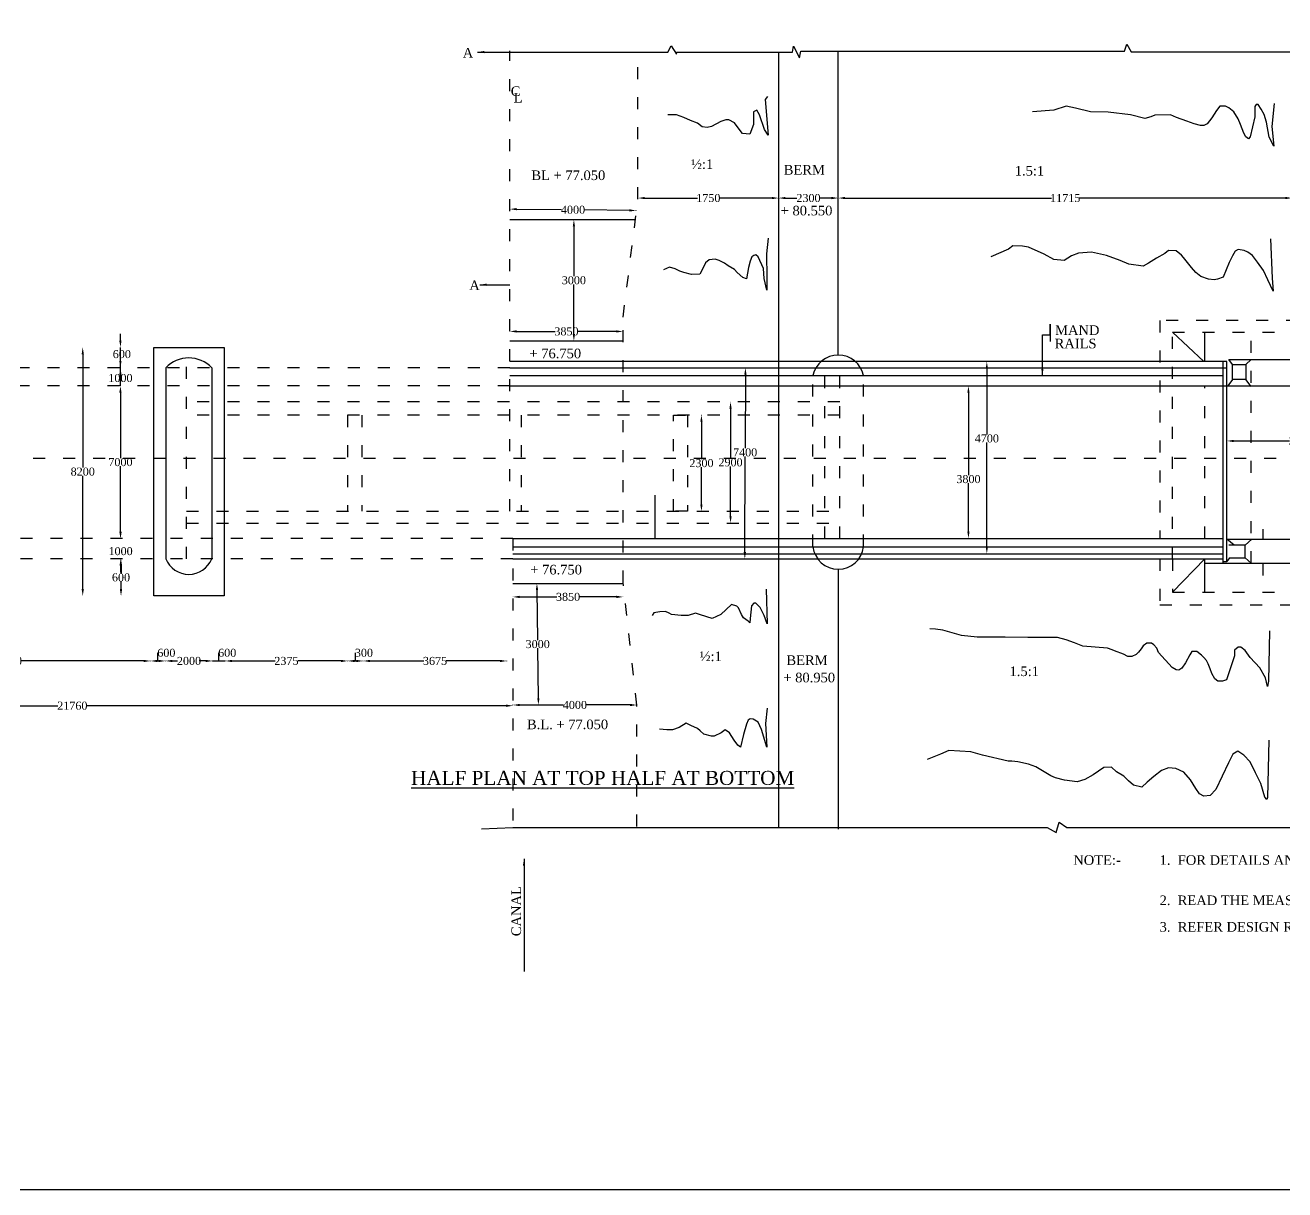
# Model space of a CAD drawing. Header units: millimetres. Extents: x 2778 to 76118, y 2330 to 49913.
# Drawn here: x 19412 to 50881, y 2330 to 31424 of the extents above; entities that cross this region are included whole.
import ezdxf

# ---------------------------------------------------------------- set-up
doc = ezdxf.new("R2010")
doc.units = ezdxf.units.MM
doc.header["$MEASUREMENT"] = 0
doc.linetypes.add('ACAD_ISO03W100', pattern=[30, 12, -18])
for name, color, linetype in [('DIM', 5, 'Continuous'), ('DWG.LINE', 10, 'Continuous'), ('HATCH', 2, 'Continuous'), ('TEXT', 7, 'Continuous')]:
    doc.layers.add(name, color=color, linetype=linetype)
doc.layers.add('DO LINE', color=3, linetype='Continuous', plot=False)
doc.layers.add('TITLE', color=7, linetype='Continuous', lineweight=30)
doc.styles.get("Standard").update_dxf_attribs({"font": 'TIMES.TTF', "height": 200})
doc.dimstyles.get("Standard").update_dxf_attribs({"dimtxt": 200, "dimasz": 170, "dimexe": 0.18, "dimexo": 0.0625, "dimgap": 0.09, "dimtad": 0, "dimtih": 1, "dimtoh": 1, "dimdec": 0, "dimzin": 0, "dimdsep": 46, "dimtxsty": 'Standard', "dimcen": 300, "dimclrd": 5, "dimclre": 5, "dimclrt": 4, "dimadec": 0, "dimazin": 0, "dimtfac": 1, "dimtdec": 0, "dimtofl": 0, "dimtmove": 0, "dimatfit": 3, "dimfxl": 5, "dimfxlon": 1, "dimtolj": 1, "dimtzin": 0, "dimarcsym": 0})

# ---------------------------------------------------------------- blocks, each defined once
blk = doc.blocks.new('*D48')
at = {"layer": 'Defpoints', "color": 0, "ltscale": 0.2}
for p in [(22542, 15542), (15520, 15342), (22542, 15414)]:
    blk.add_point(p, dxfattribs=at)
at = {"layer": 'DIM', "color": 5, "lineweight": -2, "ltscale": 0.2}
for p, q in [((15520, 15536), (15520, 15542)), ((15690, 15542), (18747, 15542)), ((22372, 15542), (19315, 15542)), ((22542, 15536), (22542, 15542))]:
    blk.add_line(p, q, dxfattribs=at)
at = {"layer": 'DIM', "color": 5, "ltscale": 0.2}
for points in [[(15690, 15570), (15690, 15513), (15520, 15542)], [(22372, 15570), (22372, 15513), (22542, 15542)]]:
    blk.add_solid(points, dxfattribs=at)
at = {"layer": 'DIM', "color": 4, "ltscale": 0.2, "insert": (19031, 15542), "char_height": 200, "attachment_point": 5}
blk.add_mtext('\\A1;6750', dxfattribs=at)
blk = doc.blocks.new('*D49')
at = {"layer": 'Defpoints', "color": 0, "ltscale": 0.2}
for p in [(22915, 15542), (22542, 15414), (22915, 15383)]:
    blk.add_point(p, dxfattribs=at)
at = {"layer": 'DIM', "color": 5, "lineweight": -2, "ltscale": 0.2}
for p, q in [((22729, 15542), (22729, 15745)), ((22729, 15745), (22729, 15745)), ((22542, 15536), (22542, 15542)), ((22712, 15542), (22745, 15542)), ((22915, 15536), (22915, 15542))]:
    blk.add_line(p, q, dxfattribs=at)
at = {"layer": 'DIM', "color": 5, "ltscale": 0.2}
for points in [[(22712, 15570), (22712, 15513), (22542, 15542)], [(22745, 15570), (22745, 15513), (22915, 15542)]]:
    blk.add_solid(points, dxfattribs=at)
at = {"layer": 'DIM', "color": 4, "ltscale": 0.2, "insert": (22939, 15745), "char_height": 200, "attachment_point": 5}
blk.add_mtext('\\A1;600', dxfattribs=at)
blk = doc.blocks.new('*D50')
at = {"layer": 'Defpoints', "color": 0, "ltscale": 0.2}
for p in [(24095, 15542), (22915, 15383), (24095, 15406)]:
    blk.add_point(p, dxfattribs=at)
at = {"layer": 'DIM', "color": 5, "lineweight": -2, "ltscale": 0.2}
for p, q in [((22915, 15536), (22915, 15542)), ((23085, 15542), (23218, 15542)), ((23925, 15542), (23792, 15542)), ((24095, 15536), (24095, 15542))]:
    blk.add_line(p, q, dxfattribs=at)
at = {"layer": 'DIM', "color": 5, "ltscale": 0.2}
for points in [[(23085, 15570), (23085, 15513), (22915, 15542)], [(23925, 15570), (23925, 15513), (24095, 15542)]]:
    blk.add_solid(points, dxfattribs=at)
at = {"layer": 'DIM', "color": 4, "ltscale": 0.2, "insert": (23505, 15542), "char_height": 200, "attachment_point": 5}
blk.add_mtext('\\A1;2000', dxfattribs=at)
blk = doc.blocks.new('*D51')
at = {"layer": 'Defpoints', "color": 0, "ltscale": 0.2}
for p in [(24406, 15542), (24095, 15406), (24406, 15344)]:
    blk.add_point(p, dxfattribs=at)
at = {"layer": 'DIM', "color": 5, "lineweight": -2, "ltscale": 0.2}
for p, q in [((24250, 15542), (24250, 15745)), ((24250, 15745), (24250, 15745)), ((23925, 15542), (23755, 15542)), ((24095, 15536), (24095, 15542)), ((24095, 15542), (24406, 15542)), ((24406, 15536), (24406, 15542)), ((24576, 15542), (24746, 15542))]:
    blk.add_line(p, q, dxfattribs=at)
at = {"layer": 'DIM', "color": 5, "ltscale": 0.2}
for points in [[(23925, 15570), (23925, 15513), (24095, 15542)], [(24576, 15570), (24576, 15513), (24406, 15542)]]:
    blk.add_solid(points, dxfattribs=at)
at = {"layer": 'DIM', "color": 4, "ltscale": 0.2, "insert": (24460, 15745), "char_height": 200, "attachment_point": 5}
blk.add_mtext('\\A1;600', dxfattribs=at)
blk = doc.blocks.new('*D52')
at = {"layer": 'Defpoints', "color": 0, "ltscale": 0.2}
for p in [(27470, 15542), (24406, 15344), (27470, 15290)]:
    blk.add_point(p, dxfattribs=at)
at = {"layer": 'DIM', "color": 5, "lineweight": -2, "ltscale": 0.2}
for p, q in [((24406, 15536), (24406, 15542)), ((24576, 15542), (25655, 15542)), ((27300, 15542), (26220, 15542)), ((27470, 15536), (27470, 15542))]:
    blk.add_line(p, q, dxfattribs=at)
at = {"layer": 'DIM', "color": 5, "ltscale": 0.2}
for points in [[(24576, 15570), (24576, 15513), (24406, 15542)], [(27300, 15570), (27300, 15513), (27470, 15542)]]:
    blk.add_solid(points, dxfattribs=at)
at = {"layer": 'DIM', "color": 4, "ltscale": 0.2, "insert": (25938, 15542), "char_height": 200, "attachment_point": 5}
blk.add_mtext('\\A1;2375', dxfattribs=at)
blk = doc.blocks.new('*D53')
at = {"layer": 'Defpoints', "color": 0, "ltscale": 0.2}
for p in [(27858, 15542), (27470, 15290), (27858, 15282)]:
    blk.add_point(p, dxfattribs=at)
at = {"layer": 'DIM', "color": 5, "lineweight": -2, "ltscale": 0.2}
for p, q in [((27664, 15542), (27664, 15745)), ((27664, 15745), (27664, 15745)), ((27470, 15536), (27470, 15542)), ((27640, 15542), (27688, 15542)), ((27858, 15536), (27858, 15542))]:
    blk.add_line(p, q, dxfattribs=at)
at = {"layer": 'DIM', "color": 5, "ltscale": 0.2}
for points in [[(27640, 15570), (27640, 15513), (27470, 15542)], [(27688, 15570), (27688, 15513), (27858, 15542)]]:
    blk.add_solid(points, dxfattribs=at)
at = {"layer": 'DIM', "color": 4, "ltscale": 0.2, "insert": (27875, 15745), "char_height": 200, "attachment_point": 5}
blk.add_mtext('\\A1;300', dxfattribs=at)
blk = doc.blocks.new('*D54')
at = {"layer": 'Defpoints', "color": 0, "ltscale": 0.2}
for p in [(31444, 15542), (31444, 15422), (27858, 15282)]:
    blk.add_point(p, dxfattribs=at)
at = {"layer": 'DIM', "color": 5, "lineweight": -2, "ltscale": 0.2}
for p, q in [((27858, 15536), (27858, 15542)), ((28028, 15542), (29372, 15542)), ((31274, 15542), (29931, 15542)), ((31444, 15536), (31444, 15542))]:
    blk.add_line(p, q, dxfattribs=at)
at = {"layer": 'DIM', "color": 5, "ltscale": 0.2}
for points in [[(28028, 15570), (28028, 15513), (27858, 15542)], [(31274, 15570), (31274, 15513), (31444, 15542)]]:
    blk.add_solid(points, dxfattribs=at)
at = {"layer": 'DIM', "color": 4, "ltscale": 0.2, "insert": (29651, 15542), "char_height": 200, "attachment_point": 5}
blk.add_mtext('\\A1;3675', dxfattribs=at)
blk = doc.blocks.new('*D55')
at = {"layer": 'Defpoints', "color": 0, "ltscale": 0.2}
for p in [(9582, 14395), (31596, 14424), (31596, 14424)]:
    blk.add_point(p, dxfattribs=at)
at = {"layer": 'DIM', "color": 5, "lineweight": -2, "ltscale": 0.2}
for p, q in [((9582, 14418), (9582, 14424)), ((9752, 14424), (20229, 14424)), ((31426, 14424), (20950, 14424)), ((31596, 14424), (31596, 14424))]:
    blk.add_line(p, q, dxfattribs=at)
at = {"layer": 'DIM', "color": 5, "ltscale": 0.2}
for points in [[(9752, 14452), (9752, 14395), (9582, 14424)], [(31426, 14452), (31426, 14395), (31596, 14424)]]:
    blk.add_solid(points, dxfattribs=at)
at = {"layer": 'DIM', "color": 4, "ltscale": 0.2, "insert": (20590, 14424), "char_height": 200, "attachment_point": 5}
blk.add_mtext('\\A1;21760', dxfattribs=at)
blk = doc.blocks.new('*D56')
at = {"layer": 'Defpoints', "color": 0, "ltscale": 0.2}
for p in [(31596, 14424), (34696, 14442), (34696, 14442)]:
    blk.add_point(p, dxfattribs=at)
at = {"layer": 'DIM', "color": 5, "lineweight": -2, "ltscale": 0.2}
for p, q in [((31596, 14436), (31596, 14442)), ((31766, 14442), (32858, 14442)), ((34526, 14442), (33434, 14442)), ((34696, 14442), (34696, 14442))]:
    blk.add_line(p, q, dxfattribs=at)
at = {"layer": 'DIM', "color": 5, "ltscale": 0.2}
for points in [[(31766, 14470), (31766, 14413), (31596, 14442)], [(34526, 14470), (34526, 14413), (34696, 14442)]]:
    blk.add_solid(points, dxfattribs=at)
at = {"layer": 'DIM', "color": 4, "ltscale": 0.2, "insert": (33146, 14442), "char_height": 200, "attachment_point": 5}
blk.add_mtext('\\A1;4000', dxfattribs=at)
blk = doc.blocks.new('*D57')
at = {"layer": 'Defpoints', "color": 0, "ltscale": 0.2}
for p in [(31596, 17481), (34353, 17481), (34353, 17142)]:
    blk.add_point(p, dxfattribs=at)
at = {"layer": 'DIM', "color": 5, "lineweight": -2, "ltscale": 0.2}
for p, q in [((31596, 17148), (31596, 17142)), ((31766, 17142), (32691, 17142)), ((34183, 17142), (33259, 17142)), ((34353, 17148), (34353, 17142))]:
    blk.add_line(p, q, dxfattribs=at)
at = {"layer": 'DIM', "color": 5, "ltscale": 0.2}
for points in [[(31766, 17171), (31766, 17114), (31596, 17142)], [(34183, 17171), (34183, 17114), (34353, 17142)]]:
    blk.add_solid(points, dxfattribs=at)
at = {"layer": 'DIM', "color": 4, "ltscale": 0.2, "insert": (32975, 17142), "char_height": 200, "attachment_point": 5}
blk.add_mtext('\\A1;3850', dxfattribs=at)
blk = doc.blocks.new('*D58')
at = {"layer": 'Defpoints', "color": 0, "ltscale": 0.2}
for p in [(32146, 17481), (32184, 14442), (32235, 14442)]:
    blk.add_point(p, dxfattribs=at)
at = {"layer": 'DIM', "color": 5, "lineweight": -2, "ltscale": 0.2}
for p, q in [((32191, 17482), (32196, 17482)), ((32198, 17312), (32214, 16064)), ((32233, 14612), (32217, 15860)), ((32230, 14442), (32235, 14442))]:
    blk.add_line(p, q, dxfattribs=at)
at = {"layer": 'DIM', "color": 5, "ltscale": 0.2}
for points in [[(32227, 17312), (32170, 17311), (32196, 17482)], [(32261, 14612), (32205, 14612), (32235, 14442)]]:
    blk.add_solid(points, dxfattribs=at)
at = {"layer": 'DIM', "color": 4, "ltscale": 0.2, "insert": (32216, 15962), "char_height": 200, "attachment_point": 5}
blk.add_mtext('\\A1;3000', dxfattribs=at)
blk = doc.blocks.new('*D59')
at = {"layer": 'Defpoints', "color": 0, "ltscale": 0.2}
for p in [(22626, 23376), (20850, 17166), (22626, 17166)]:
    blk.add_point(p, dxfattribs=at)
at = {"layer": 'DIM', "color": 5, "lineweight": -2, "ltscale": 0.2}
for p, q in [((20855, 23376), (20850, 23376)), ((20850, 23206), (20850, 20373)), ((20850, 17336), (20850, 20169)), ((20855, 17166), (20850, 17166))]:
    blk.add_line(p, q, dxfattribs=at)
at = {"layer": 'DIM', "color": 5, "ltscale": 0.2}
for points in [[(20822, 23206), (20878, 23206), (20850, 23376)], [(20822, 17336), (20878, 17336), (20850, 17166)]]:
    blk.add_solid(points, dxfattribs=at)
at = {"layer": 'DIM', "color": 4, "ltscale": 0.2, "insert": (20850, 20271), "char_height": 200, "attachment_point": 5}
blk.add_mtext('\\A1;8200', dxfattribs=at)
blk = doc.blocks.new('*D60')
at = {"layer": 'Defpoints', "color": 0, "ltscale": 0.2}
for p in [(21792, 22412), (21822, 22412), (21828, 18605)]:
    blk.add_point(p, dxfattribs=at)
at = {"layer": 'DIM', "color": 5, "lineweight": -2, "ltscale": 0.2}
for p, q in [((21796, 22412), (21791, 22412)), ((21792, 22242), (21792, 20610)), ((21792, 18775), (21792, 20406)), ((21796, 18605), (21791, 18605))]:
    blk.add_line(p, q, dxfattribs=at)
at = {"layer": 'DIM', "color": 5, "ltscale": 0.2}
for points in [[(21763, 22242), (21820, 22242), (21792, 22412)], [(21763, 18775), (21820, 18775), (21792, 18605)]]:
    blk.add_solid(points, dxfattribs=at)
at = {"layer": 'DIM', "color": 4, "ltscale": 0.2, "insert": (21792, 20508), "char_height": 200, "attachment_point": 5}
blk.add_mtext('\\A1;7000', dxfattribs=at)
blk = doc.blocks.new('*D61')
at = {"layer": 'Defpoints', "color": 0, "ltscale": 0.2}
for p in [(21792, 22866), (21834, 22866), (21822, 22412)]:
    blk.add_point(p, dxfattribs=at)
at = {"layer": 'DIM', "color": 5, "lineweight": -2, "ltscale": 0.2}
for p, q in [((21792, 23036), (21792, 23206)), ((21796, 22866), (21791, 22866)), ((21792, 22412), (21792, 22866)), ((21796, 22412), (21791, 22412)), ((21792, 22242), (21792, 22072))]:
    blk.add_line(p, q, dxfattribs=at)
at = {"layer": 'DIM', "color": 5, "ltscale": 0.2}
for points in [[(21763, 23036), (21820, 23036), (21792, 22866)], [(21763, 22242), (21820, 22242), (21792, 22412)]]:
    blk.add_solid(points, dxfattribs=at)
at = {"layer": 'DIM', "color": 4, "ltscale": 0.2, "insert": (21792, 22610), "char_height": 200, "attachment_point": 5}
blk.add_mtext('\\A1;1000', dxfattribs=at)
blk = doc.blocks.new('*D62')
at = {"layer": 'Defpoints', "color": 0, "ltscale": 0.2}
for p in [(21792, 23376), (21834, 23376), (21834, 22866)]:
    blk.add_point(p, dxfattribs=at)
at = {"layer": 'DIM', "color": 5, "lineweight": -2, "ltscale": 0.2}
for p, q in [((21792, 23546), (21792, 23716)), ((21796, 23376), (21791, 23376)), ((21792, 22866), (21792, 23376)), ((21796, 22866), (21791, 22866)), ((21792, 22696), (21792, 22526))]:
    blk.add_line(p, q, dxfattribs=at)
at = {"layer": 'DIM', "color": 5, "ltscale": 0.2}
for points in [[(21763, 23546), (21820, 23546), (21792, 23376)], [(21763, 22696), (21820, 22696), (21792, 22866)]]:
    blk.add_solid(points, dxfattribs=at)
at = {"layer": 'DIM', "color": 4, "ltscale": 0.2, "insert": (21827, 23206), "char_height": 200, "attachment_point": 5}
blk.add_mtext('\\A1;600', dxfattribs=at)
blk = doc.blocks.new('*D63')
at = {"layer": 'Defpoints', "color": 0, "ltscale": 0.2}
for p in [(21796, 18605), (21790, 18092), (21796, 18092)]:
    blk.add_point(p, dxfattribs=at)
at = {"layer": 'DIM', "color": 5, "lineweight": -2, "ltscale": 0.2}
for p, q in [((21796, 18775), (21796, 18945)), ((21796, 18605), (21796, 18605)), ((21792, 18092), (21797, 18092)), ((21796, 17922), (21796, 17752))]:
    blk.add_line(p, q, dxfattribs=at)
at = {"layer": 'DIM', "color": 5, "ltscale": 0.2}
for points in [[(21768, 18775), (21825, 18775), (21796, 18605)], [(21768, 17922), (21825, 17922), (21796, 18092)]]:
    blk.add_solid(points, dxfattribs=at)
at = {"layer": 'DIM', "color": 4, "ltscale": 0.2, "insert": (21796, 18284), "char_height": 200, "attachment_point": 5}
blk.add_mtext('\\A1;1000', dxfattribs=at)
blk = doc.blocks.new('*D64')
at = {"layer": 'Defpoints', "color": 0, "ltscale": 0.2}
for p in [(21797, 18092), (21806, 17166), (21811, 17166)]:
    blk.add_point(p, dxfattribs=at)
at = {"layer": 'DIM', "color": 5, "lineweight": -2, "ltscale": 0.2}
for p, q in [((21801, 18092), (21806, 18092)), ((21806, 17922), (21806, 17731)), ((21806, 17336), (21806, 17527)), ((21811, 17166), (21806, 17166))]:
    blk.add_line(p, q, dxfattribs=at)
at = {"layer": 'DIM', "color": 5, "ltscale": 0.2}
for points in [[(21778, 17922), (21834, 17922), (21806, 18092)], [(21778, 17336), (21834, 17336), (21806, 17166)]]:
    blk.add_solid(points, dxfattribs=at)
at = {"layer": 'DIM', "color": 4, "ltscale": 0.2, "insert": (21806, 17629), "char_height": 200, "attachment_point": 5}
blk.add_mtext('\\A1;600', dxfattribs=at)
blk = doc.blocks.new('*D65')
at = {"layer": 'Defpoints', "color": 0, "ltscale": 0.2}
for p in [(31519, 23740), (34350, 23774), (34350, 23721)]:
    blk.add_point(p, dxfattribs=at)
at = {"layer": 'DIM', "color": 5, "lineweight": -2, "ltscale": 0.2}
for p, q in [((31519, 23769), (31519, 23774)), ((31689, 23774), (32651, 23774)), ((34180, 23774), (33219, 23774)), ((34350, 23769), (34350, 23774))]:
    blk.add_line(p, q, dxfattribs=at)
at = {"layer": 'DIM', "color": 5, "ltscale": 0.2}
for points in [[(31689, 23802), (31689, 23746), (31519, 23774)], [(34180, 23802), (34180, 23746), (34350, 23774)]]:
    blk.add_solid(points, dxfattribs=at)
at = {"layer": 'DIM', "color": 4, "ltscale": 0.2, "insert": (32935, 23774), "char_height": 200, "attachment_point": 5}
blk.add_mtext('\\A1;3850', dxfattribs=at)
blk = doc.blocks.new('*D66')
at = {"layer": 'Defpoints', "color": 0, "ltscale": 0.2}
for p in [(33088, 26567), (33120, 26567), (32935, 23537)]:
    blk.add_point(p, dxfattribs=at)
at = {"layer": 'DIM', "color": 5, "lineweight": -2, "ltscale": 0.2}
for p, q in [((33116, 26567), (33121, 26567)), ((33120, 26397), (33120, 25154)), ((33120, 23707), (33120, 24950)), ((33116, 23537), (33121, 23537))]:
    blk.add_line(p, q, dxfattribs=at)
at = {"layer": 'DIM', "color": 5, "ltscale": 0.2}
for points in [[(33092, 26397), (33149, 26397), (33120, 26567)], [(33092, 23707), (33149, 23707), (33120, 23537)]]:
    blk.add_solid(points, dxfattribs=at)
at = {"layer": 'DIM', "color": 4, "ltscale": 0.2, "insert": (33120, 25052), "char_height": 200, "attachment_point": 5}
blk.add_mtext('\\A1;3000', dxfattribs=at)
blk = doc.blocks.new('*D67')
at = {"layer": 'Defpoints', "color": 0, "ltscale": 0.2}
for p in [(31519, 26756), (34678, 26795), (34677, 26720)]:
    blk.add_point(p, dxfattribs=at)
at = {"layer": 'DIM', "color": 5, "lineweight": -2, "ltscale": 0.2}
for p, q in [((31520, 26825), (31520, 26830)), ((31690, 26828), (32811, 26816)), ((34508, 26797), (33387, 26809)), ((34677, 26790), (34678, 26795))]:
    blk.add_line(p, q, dxfattribs=at)
at = {"layer": 'DIM', "color": 5, "ltscale": 0.2}
for points in [[(31690, 26857), (31690, 26800), (31520, 26830)], [(34508, 26825), (34507, 26769), (34678, 26795)]]:
    blk.add_solid(points, dxfattribs=at)
at = {"layer": 'DIM', "color": 4, "ltscale": 0.2, "insert": (33099, 26813), "char_height": 200, "attachment_point": 5}
blk.add_mtext('\\A1;4000', dxfattribs=at)
blk = doc.blocks.new('*D68')
at = {"layer": 'Defpoints', "color": 0, "ltscale": 0.2}
for p in [(36300, 21686), (36307, 21686), (36307, 19280)]:
    blk.add_point(p, dxfattribs=at)
at = {"layer": 'DIM', "color": 5, "lineweight": -2, "ltscale": 0.2}
for p, q in [((36302, 21686), (36307, 21686)), ((36307, 21516), (36307, 20585)), ((36307, 19450), (36307, 20381)), ((36307, 19280), (36307, 19280))]:
    blk.add_line(p, q, dxfattribs=at)
at = {"layer": 'DIM', "color": 5, "ltscale": 0.2}
for points in [[(36279, 21516), (36335, 21516), (36307, 21686)], [(36279, 19450), (36335, 19450), (36307, 19280)]]:
    blk.add_solid(points, dxfattribs=at)
at = {"layer": 'DIM', "color": 4, "ltscale": 0.2, "insert": (36307, 20483), "char_height": 200, "attachment_point": 5}
blk.add_mtext('\\A1;2300', dxfattribs=at)
blk = doc.blocks.new('*D69')
at = {"layer": 'Defpoints', "color": 0, "ltscale": 0.2}
for p in [(36854, 22018), (37034, 22018), (36862, 18988)]:
    blk.add_point(p, dxfattribs=at)
at = {"layer": 'DIM', "color": 5, "lineweight": -2, "ltscale": 0.2}
for p, q in [((37029, 22018), (37034, 22018)), ((37034, 21848), (37034, 20605)), ((37034, 19158), (37034, 20401)), ((37029, 18988), (37034, 18988))]:
    blk.add_line(p, q, dxfattribs=at)
at = {"layer": 'DIM', "color": 5, "ltscale": 0.2}
for points in [[(37006, 21848), (37062, 21848), (37034, 22018)], [(37006, 19158), (37062, 19158), (37034, 18988)]]:
    blk.add_solid(points, dxfattribs=at)
at = {"layer": 'DIM', "color": 4, "ltscale": 0.2, "insert": (37034, 20503), "char_height": 200, "attachment_point": 5}
blk.add_mtext('\\A1;2900', dxfattribs=at)
blk = doc.blocks.new('*D70')
at = {"layer": 'Defpoints', "color": 0, "ltscale": 0.2}
for p in [(37394, 22866), (37406, 22865), (37378, 18092)]:
    blk.add_point(p, dxfattribs=at)
at = {"layer": 'DIM', "color": 5, "lineweight": -2, "ltscale": 0.2}
for p, q in [((37405, 22695), (37399, 20855)), ((37401, 22865), (37406, 22865)), ((37391, 18261), (37399, 20651)), ((37386, 18091), (37391, 18091))]:
    blk.add_line(p, q, dxfattribs=at)
at = {"layer": 'DIM', "color": 5, "ltscale": 0.2}
for points in [[(37377, 22696), (37434, 22695), (37406, 22865)], [(37363, 18262), (37420, 18261), (37391, 18091)]]:
    blk.add_solid(points, dxfattribs=at)
at = {"layer": 'DIM', "color": 4, "ltscale": 0.2, "insert": (37399, 20753), "char_height": 200, "attachment_point": 5}
blk.add_mtext('\\A1;7400', dxfattribs=at)
blk = doc.blocks.new('*D71')
at = {"layer": 'Defpoints', "color": 0, "ltscale": 0.2}
for p in [(34722, 27076), (38237, 27106), (38237, 27098)]:
    blk.add_point(p, dxfattribs=at)
at = {"layer": 'DIM', "color": 5, "lineweight": -2, "ltscale": 0.2}
for p, q in [((34722, 27102), (34722, 27107)), ((34892, 27106), (36206, 27106)), ((38067, 27106), (36752, 27106)), ((38237, 27102), (38237, 27107))]:
    blk.add_line(p, q, dxfattribs=at)
at = {"layer": 'DIM', "color": 5, "ltscale": 0.2}
for points in [[(34892, 27135), (34892, 27078), (34722, 27106)], [(38067, 27135), (38067, 27078), (38237, 27106)]]:
    blk.add_solid(points, dxfattribs=at)
at = {"layer": 'DIM', "color": 4, "ltscale": 0.2, "insert": (36479, 27106), "char_height": 200, "attachment_point": 5}
blk.add_mtext('\\A1;1750', dxfattribs=at)
blk = doc.blocks.new('*D72')
at = {"layer": 'Defpoints', "color": 0, "ltscale": 0.2}
for p in [(38237, 27098), (39726, 27106), (39726, 27082)]:
    blk.add_point(p, dxfattribs=at)
at = {"layer": 'DIM', "color": 5, "lineweight": -2, "ltscale": 0.2}
for p, q in [((38237, 27102), (38237, 27107)), ((38407, 27106), (38694, 27106)), ((39556, 27106), (39268, 27106)), ((39726, 27102), (39726, 27107))]:
    blk.add_line(p, q, dxfattribs=at)
at = {"layer": 'DIM', "color": 5, "ltscale": 0.2}
for points in [[(38407, 27135), (38407, 27078), (38237, 27106)], [(39556, 27135), (39556, 27078), (39726, 27106)]]:
    blk.add_solid(points, dxfattribs=at)
at = {"layer": 'DIM', "color": 4, "ltscale": 0.2, "insert": (38981, 27106), "char_height": 200, "attachment_point": 5}
blk.add_mtext('\\A1;2300', dxfattribs=at)
blk = doc.blocks.new('*D73')
at = {"layer": 'Defpoints', "color": 0, "ltscale": 0.2}
for p in [(39726, 27082), (51064, 27106), (51064, 27106)]:
    blk.add_point(p, dxfattribs=at)
at = {"layer": 'DIM', "color": 5, "lineweight": -2, "ltscale": 0.2}
for p, q in [((39726, 27102), (39726, 27107)), ((39896, 27106), (45052, 27106)), ((50894, 27106), (45737, 27106)), ((51064, 27106), (51064, 27107))]:
    blk.add_line(p, q, dxfattribs=at)
at = {"layer": 'DIM', "color": 5, "ltscale": 0.2}
for points in [[(39896, 27135), (39896, 27078), (39726, 27106)], [(50894, 27135), (50894, 27078), (51064, 27106)]]:
    blk.add_solid(points, dxfattribs=at)
at = {"layer": 'DIM', "color": 4, "ltscale": 0.2, "insert": (45395, 27106), "char_height": 200, "attachment_point": 5}
blk.add_mtext('\\A1;11715', dxfattribs=at)
blk = doc.blocks.new('*D74')
at = {"layer": 'Defpoints', "color": 0, "ltscale": 0.2}
for p in [(42886, 22412), (42978, 22412), (42806, 18605)]:
    blk.add_point(p, dxfattribs=at)
at = {"layer": 'DIM', "color": 5, "lineweight": -2, "ltscale": 0.2}
for p, q in [((42973, 22412), (42978, 22412)), ((42978, 22242), (42978, 20185)), ((42978, 18775), (42978, 19982)), ((42973, 18605), (42978, 18605))]:
    blk.add_line(p, q, dxfattribs=at)
at = {"layer": 'DIM', "color": 5, "ltscale": 0.2}
for points in [[(42949, 22242), (43006, 22242), (42978, 22412)], [(42949, 18775), (43006, 18775), (42978, 18605)]]:
    blk.add_solid(points, dxfattribs=at)
at = {"layer": 'DIM', "color": 4, "ltscale": 0.2, "insert": (42978, 20084), "char_height": 200, "attachment_point": 5}
blk.add_mtext('\\A1;3800', dxfattribs=at)
blk = doc.blocks.new('*D75')
at = {"layer": 'Defpoints', "color": 0, "ltscale": 0.2}
for p in [(43265, 23019), (43437, 23019), (43357, 18218)]:
    blk.add_point(p, dxfattribs=at)
at = {"layer": 'DIM', "color": 5, "lineweight": -2, "ltscale": 0.2}
for p, q in [((43432, 23019), (43437, 23019)), ((43437, 22849), (43437, 21203)), ((43437, 18388), (43437, 20998)), ((43432, 18218), (43437, 18218))]:
    blk.add_line(p, q, dxfattribs=at)
at = {"layer": 'DIM', "color": 5, "ltscale": 0.2}
for points in [[(43409, 22849), (43465, 22849), (43437, 23019)], [(43409, 18388), (43465, 18388), (43437, 18218)]]:
    blk.add_solid(points, dxfattribs=at)
at = {"layer": 'DIM', "color": 4, "ltscale": 0.2, "insert": (43437, 21100), "char_height": 200, "attachment_point": 5}
blk.add_mtext('\\A1;4700', dxfattribs=at)
blk = doc.blocks.new('*D76')
at = {"layer": 'Defpoints', "color": 0, "ltscale": 0.2}
for p in [(49436, 20994), (53127, 21064), (53127, 21038)]:
    blk.add_point(p, dxfattribs=at)
at = {"layer": 'DIM', "color": 5, "lineweight": -2, "ltscale": 0.2}
for p, q in [((49436, 21032), (49436, 21038)), ((49606, 21038), (50998, 21038)), ((52957, 21038), (51566, 21038)), ((53127, 21042), (53127, 21037))]:
    blk.add_line(p, q, dxfattribs=at)
at = {"layer": 'DIM', "color": 5, "ltscale": 0.2}
for points in [[(49606, 21066), (49606, 21009), (49436, 21038)], [(52957, 21066), (52957, 21009), (53127, 21038)]]:
    blk.add_solid(points, dxfattribs=at)
at = {"layer": 'DIM', "color": 4, "ltscale": 0.2, "insert": (51282, 21038), "char_height": 200, "attachment_point": 5}
blk.add_mtext('\\A1;3660', dxfattribs=at)

msp = doc.modelspace()

# ---------------------------------------------------------------- linework, layer by layer
at = {"layer": 'DIM', "ltscale": 0.2}
msp.add_lwpolyline([(45018, 23689), (45018, 23957.5), (45018, 23523)], dxfattribs=at)
at = {"layer": 'DO LINE', "linetype": 'ACAD_ISO03W100', "ltscale": 25}
msp.add_line((50043, 17988), (50043, 23750), dxfattribs=at)
for points in [[(31519, 19280), (31519, 30782)], [(34696, 11403), (34696, 14441.5), (34350.5, 17505), (34350.5, 24133), (34721.5, 27075.5), (34721.5, 30824.5)], [(51215, 21524.5), (53464, 21524.5), (53464, 24051), (47762, 24051), (47762, 18605)], [(48075.5, 18091.5), (48075.5, 23755), (53183.5, 23755)], [(23438.5, 18091.5), (23438.5, 23112)], [(31519, 22865.5), (10054, 22865.5)], [(39093.5, 18397), (39093.5, 22669.5)], [(39389, 18605), (39389, 22865.5)], [(39762.5, 18605), (39762.5, 22865.5)], [(40358, 18397), (40358, 22669.5)], [(31519, 22411.5), (10054, 22411.5)], [(48884, 18605), (48884, 22411.5)], [(39762.5, 22018), (23438.5, 22018)], [(39762.5, 21686), (23438.5, 21686)], [(27463.5, 21686), (27463.5, 19280)], [(27819, 21686), (27819, 19280)], [(31804.5, 21686), (31804.5, 19280)], [(58913.5, 20598), (7914, 20598)], [(23438.5, 19280), (39762.5, 19280)], [(23438.5, 18987.5), (39762.5, 18987.5)], [(31596.5, 18605), (9695, 18605)], [(31596.5, 18605), (31596.5, 11381)], [(31596.5, 18091.5), (9695, 18091.5)], [(47762, 18091.5), (47762, 16947.5), (53521.5, 16947.5)], [(48075.5, 18091.5), (48075.5, 17264), (54004.2, 17264)]]:
    msp.add_lwpolyline(points, dxfattribs=at)
at = {"layer": 'DO LINE', "ltscale": 0.2}
for points in [[(48075.5, 23755), (48861, 23019)], [(48884, 23019), (48884, 23755)], [(35147.5, 18605), (35147.5, 19684)], [(48884, 18091.5), (48075.5, 17264)], [(48884, 17264), (48884, 18091.5)]]:
    msp.add_lwpolyline(points, dxfattribs=at)
at = {"layer": 'DO LINE', "linetype": 'ACAD_ISO03W100', "ltscale": 25}
msp.add_lwpolyline([(35612, 21686), (35960.5, 21686), (35960.5, 19280), (35612, 19280)], close=True, dxfattribs=at)
at = {"layer": 'DWG.LINE', "ltscale": 0.2}
for p, q in [((49436.5, 23019), (31519, 23019)), ((49436.5, 18030), (49436.5, 23019)), ((50332, 18836), (50332, 18587)), ((49341.5, 18030), (49436.5, 18030)), ((50332, 17988), (50332, 17673))]:
    msp.add_line(p, q, dxfattribs=at)
for points in [[(30709, 30752.5), (35467.5, 30752.5), (35552.5, 30907.5), (35686, 30698.5), (35686, 30752.5), (38584, 30752.5), (38607, 30903), (38759.5, 30608), (38792, 30778.5), (46875, 30778.5), (46935, 30948.5), (47041, 30755), (56891.5, 30755), (56956, 30948.5), (57122, 30690.5), (60290.5, 30690.5)], [(30809.5, 11349), (31596.5, 11381), (44940.5, 11381), (45170.5, 11259.5), (45243.5, 11512.5), (45436.5, 11381), (60290.5, 11381), (60290.5, 30690.5)], [(38237, 11371), (38237, 30752.5)], [(39725.7, 23183.5), (39725.7, 30778.5)], [(31519, 26567), (34657.4, 26567)], [(37975, 26101.5), (37934.5, 25713), (37942, 25116), (37942, 24808.5), (37872.5, 25098), (37857.5, 25347), (37725.5, 25636.5), (37663.5, 25687.5), (37612, 25669), (37564.5, 25636.5), (37520.5, 25526.5), (37480, 25372.5), (37436, 25087), (37344.5, 25120), (37197.5, 25248), (37135.5, 25321.5), (36977.5, 25416.5), (36882.5, 25482.5), (36746.5, 25548.5), (36651.5, 25577.5), (36501, 25559.5), (36409.5, 25486), (36354.5, 25376), (36270, 25204), (36059.5, 25193), (35865, 25248), (35769.5, 25281), (35652.5, 25339.5), (35505.5, 25380), (35359, 25310)], [(31519, 23537), (34350.5, 23537)], [(49341.5, 17988), (49341.5, 23026)], [(49484, 23073.5), (53127, 23073.5)], [(49572.5, 22944), (49484, 23073.5)], [(49907, 22944), (50043, 23073.5)], [(22924.5, 22865.5), (22924.5, 18091.5)], [(24073, 22865.5), (24073, 18091.5)], [(31519, 22865.5), (49436.5, 22865.5)], [(31519, 22669.5), (49341.5, 22669.5)], [(31519, 22411.5), (53145.5, 22411.5)], [(49572.5, 22572.5), (49462, 22411.5)], [(50043, 22400.5), (49907, 22572.5)], [(31596.5, 18605), (49341.5, 18605)], [(49436.5, 18587), (53517, 18587)], [(49614.5, 18431.5), (49436.5, 18587)], [(49891.5, 18431.5), (50055.5, 18587)], [(31596.5, 18397), (49341.5, 18397)], [(49503.5, 18120.5), (49891.5, 18120.5), (49891.5, 18431.5), (49485, 18431.5), (49485, 18431.5)], [(31596.5, 18218.5), (49341.5, 18218.5)], [(31596.5, 18091.5), (49341.5, 18091.5)], [(48888, 17988), (53127, 17988)], [(49503.5, 18120.5), (49436.5, 18030)], [(50043, 17988), (49891.5, 18120.5)], [(39725.7, 17833), (39725.7, 11343.5)], [(31596.5, 17481), (34353.2, 17481)]]:
    msp.add_lwpolyline(points, dxfattribs=at)
for points in [[(22625.5, 23376), (24381.5, 23376), (24381.5, 17166), (22625.5, 17166)], [(49572.5, 22944), (49907, 22944), (49907, 22572.5), (49572.5, 22572.5)]]:
    msp.add_lwpolyline(points, close=True, dxfattribs=at)
for centre, radius, start, end in [((23498.8, 22316.6), 794.4, 43.70895, 136.29105), ((39725.7, 22537.6), 645.9, 11.77975, 168.22025), ((39725.7, 22537.6), 645.9, 348.22025, 348.73645), ((39725.7, 18469.4), 636.4, 186.53307, 353.46693), ((23498.8, 18322.3), 618.9, 201.89459, 338.10541)]:
    msp.add_arc(centre, radius, start, end, dxfattribs=at)
at = {"layer": 'HATCH', "ltscale": 0.2}
for points in [[(37958.5, 29647), (37901.5, 29564), (37974, 28680), (37886, 28819.5), (37756.5, 29186.5), (37689, 29305.5), (37606.5, 29259), (37606.5, 28943.5), (37518.5, 28706), (37337, 28716), (37197.5, 28897), (37135, 28985), (36995.5, 29062.5), (36917.5, 29062.5), (36793.5, 29016), (36560.5, 28897), (36452, 28871), (36322.5, 28881.5), (36208.5, 28974.5), (36032.5, 29047), (35866.5, 29114.5), (35680.5, 29181.5), (35468, 29186.5)], [(50614, 29468.5), (50557, 28892), (50610, 28398.5), (50487.5, 28628), (50426.5, 28998.5), (50367.5, 29192.5), (50292, 29326.5), (50212.5, 29439.5), (50166, 29443.5), (50132.5, 29393.5), (50132.5, 29133.5), (50019.5, 28635.5), (49977.5, 28585), (49910.5, 28639.5), (49856, 28727.5), (49772, 28941), (49713.5, 29083.5), (49604.5, 29259.5), (49482.5, 29360), (49399, 29401.5), (49260.5, 29401.5), (49176.5, 29293), (49059, 29108.5), (48942, 28958), (48858, 28916), (48778, 28916), (48619, 28962), (48434.5, 29029), (48178.5, 29121), (48023.5, 29188), (47633.5, 29180), (47533, 29133.5), (47382, 29092), (47027.5, 29188), (46470, 29255), (46025.5, 29263.5), (45648, 29355.5), (45421.5, 29401.5), (45111.5, 29305.5), (44582, 29263.5)], [(50521.5, 26083.5), (50564.5, 25103.5), (50591.5, 24782.5), (50457.5, 25060.5), (50350, 25296), (50195, 25505), (50071.5, 25670.5), (49954, 25751), (49862.5, 25799), (49862.5, 25799), (49712.5, 25820.5), (49643, 25777.5), (49573.5, 25660), (49487.5, 25494), (49343, 25130), (49198.5, 25076.5), (49118, 25066), (48978.5, 25076.5), (48786, 25146), (48662.5, 25242.5), (48550, 25371), (48352, 25622.5), (48303.5, 25681.5), (48164.5, 25788.5), (47971.5, 25793.5), (47886, 25724), (47677, 25606.5), (47478.5, 25478), (47341, 25408.5), (46987.5, 25456.5), (46767.5, 25547.5), (46424.5, 25671), (46055, 25751), (45723, 25729.5), (45551.5, 25665.5), (45369.5, 25547.5), (45112, 25569), (44871, 25703), (44474.5, 25879.5), (44324.5, 25901), (44089, 25911.5), (43976.5, 25831.5), (43537, 25633.5)], [(37923, 17335), (37946, 16467), (37870, 16681.5), (37771, 16876.5), (37662, 16985), (37616, 16982), (37556.5, 16916), (37526.5, 16602.5), (37520, 16493.5), (37477, 16533), (37361.5, 16622), (37308.5, 16704.5), (37232.5, 16866.5), (37189.5, 16909.5), (37054, 16952), (36793, 16704.5), (36578.5, 16599), (36281, 16695), (36162, 16734.5), (35977, 16681.5), (35800, 16681.5), (35562, 16704.5), (35499, 16737.5), (35410, 16774), (35268, 16767.5), (35116, 16744.5), (35073, 16675)], [(50495, 16297), (50473.5, 15033), (50452, 14902.5), (50399.5, 15121.5), (50255, 15367), (50018, 15630), (49895, 15801), (49781, 15888.5), (49715, 15888.5), (49627.5, 15814), (49627.5, 15669.5), (49425.5, 15073.5), (49325, 15034), (49210.5, 15038.5), (49136, 15095.5), (49061.5, 15231), (49017.5, 15345), (48965, 15472), (48925.5, 15555.5), (48855.5, 15630), (48802.5, 15687), (48684.5, 15779), (48561.5, 15779), (48509, 15695.5), (48403.5, 15498.5), (48307, 15362.5), (48237, 15314.5), (48166.5, 15323), (48065.5, 15375.5), (47729.5, 15754.5), (47681.5, 15860), (47607, 15947.5), (47550, 15982.5), (47431.5, 15982.5), (47343.5, 15921), (47295.5, 15842.5), (47225, 15759), (47168, 15706.5), (47058.5, 15654), (46962, 15654), (46852.5, 15715), (46628.5, 15794), (46567, 15816), (46448.5, 15860), (45837, 15912), (45626.5, 15995), (45416, 16069.5), (45205.5, 16126.5), (44837, 16126.5), (44459.5, 16131), (43898, 16139.5), (43582, 16139.5), (43191.5, 16139.5), (42801.5, 16174.5), (42340.5, 16310.5), (42152, 16337), (42016, 16345.5)], [(37948.5, 14360), (37910.5, 13977.5), (37937.5, 13386.5), (37806.5, 13829), (37727, 14011.5), (37597.5, 14091), (37521.5, 14094), (37478, 14064.5), (37431.5, 13965), (37358.5, 13706.5), (37285.5, 13388.5), (37216, 13441.5), (37123, 13560.5), (37007, 13746.5), (36897.5, 13822.5), (36798, 13746.5), (36625.5, 13666.5), (36556, 13666.5), (36363.5, 13716.5), (36274, 13799.5), (36207.5, 13852.5), (36045, 13932), (35929, 13985), (35754, 13875.5), (35585, 13819), (35439, 13819), (35260, 13839)], [(50480.5, 13565.5), (50452.5, 12134), (50431.5, 12081.5), (50386, 12137.5), (50283.5, 12478.5), (50150, 12746), (50013, 13023.5), (49854.5, 13192.5), (49710, 13287), (49583.5, 13217), (49471, 12999), (49157.5, 12327.5), (49020.5, 12180), (48862, 12162.5), (48753, 12225.5), (48658, 12359), (48527.5, 12570), (48358.5, 12767), (48161.5, 12851.5), (47978.5, 12874), (47800, 12806.5), (47610.5, 12657), (47440.5, 12515), (47310, 12392), (47102.5, 12438.5), (46976, 12548), (46861, 12664), (46673.5, 12775), (46550.5, 12886), (46361, 12877.5), (46093, 12700.5), (45888, 12580.5), (45695.5, 12520), (45376, 12565), (45152, 12622.5), (45033.5, 12674.5), (44664.5, 12895.5), (44482, 12963), (44213, 13025.5), (44060.5, 13037.5), (43973.5, 13039.5), (43331.5, 13191), (43034.5, 13274), (42491, 13302), (42277.5, 13211.5), (41944, 13080)]]:
    msp.add_lwpolyline(points, dxfattribs=at)
at = {"layer": 'TITLE', "lineweight": 30, "ltscale": 0.2}
msp.add_lwpolyline([(76072, 2330.5), (2777.5, 2330.5), (2777.5, 49913), (76072, 49913)], close=True, dxfattribs=at)

# ---------------------------------------------------------------- texts
at = {"layer": 'TEXT', "ltscale": 0.2}
for s, p in [('A', (30344.1, 30614.5)), ('C', (31543.6, 29655.5)), ('L', (31616.1, 29493)), ('½:1', (36048.1, 27833)), ('BL + 77.050', (32059.1, 27555.5)), ('BERM', (38364.1, 27692)), ('1.5:1', (44134.6, 27667.5)), ('+ 80.550', (38287.1, 26673.5)), ('A', (30508.1, 24806.5)), ('MAND', (45142.1, 23686)), ('+ 76.750', (32009.6, 23103.5)), ('RAILS', (45130.6, 23351.5)), ('+ 76.750', (32030.1, 17703.5)), ('½:1', (36263.1, 15538.5)), ('BERM', (38431.1, 15441.5)), ('+ 80.950', (38354.1, 15008)), ('1.5:1', (44004.6, 15164.5)), ('B.L. + 77.050', (31949.1, 13837)), ('NOTE:-', (45596.6, 10449)), ('1.  FOR DETAILS AND NOTES REFER SHEET  NO. 2/2', (47753.1, 10449)), ('2.  READ THE MEASURMENTS BUT DO NOT SCALE', (47753.1, 9443)), ('3.  REFER DESIGN REPORT NO O.S.D/TGP/DESIGNS/3/85', (47753.1, 8779))]:
    msp.add_text(s, height=240, dxfattribs=at).set_placement(p)
msp.add_text('CANAL', height=240, rotation=90, dxfattribs=at).set_placement((31800, 8666.1))
at = {"layer": 'TITLE', "ltscale": 0.2}
msp.add_text('%%UHALF PLAN AT TOP HALF AT BOTTOM', height=350, dxfattribs=at).set_placement((29052.1, 12446))

# ---------------------------------------------------------------- dimensions: what is measured, and where the dimension line sits
at = {"layer": 'DIM', "ltscale": 0.2}
for base, p1, p2, text, picture, middle in [((38237, 27106.5), (34721.5, 27075.5), (38237, 27098), '1750', '*D71', (36479.2, 27106.5)), ((34350.5, 23774), (31519, 23740), (34350.5, 23721), '3850', '*D65', (32934.8, 23774)), ((53127, 21037.5), (49436.5, 20994), (53127, 21064.5), '3660', '*D76', (51281.8, 21037.5)), ((34353.2, 17142.5), (31596.5, 17481), (34353.2, 17481), '3850', '*D57', (32974.9, 17142.5)), ((31596.5, 14423.5), (9582.5, 14395), (31596.5, 14423.5), '21760', '*D55', (20589.5, 14423.5)), ((34696, 14441.5), (31596.5, 14423.5), (34696, 14441.5), '4000', '*D56', (33146.2, 14441.5))]:
    dim = msp.add_linear_dim(base=base, p1=p1, p2=p2, text=text, dimstyle='Standard', dxfattribs=at)
    dim.commit()
    dim.dimension.update_dxf_attribs({"geometry": picture, "text_midpoint": middle})
for base, p1, p2, text, picture, middle in [((39725.7, 27106.5), (38237, 27098), (39725.7, 27082), '2300', '*D72', (38981.4, 27106.5)), ((51063.5, 27106.5), (39725.7, 27082), (51063.5, 27106.5), '11715', '*D73', (45394.6, 27106.5)), ((22915, 15541.5), (22542.5, 15414), (22915, 15383), '600', '*D49', (22729, 15745.2)), ((24405.5, 15541.5), (24095, 15406.5), (24405.5, 15344.5), '600', '*D51', (24250.5, 15745.2)), ((27858, 15541.5), (27470, 15290), (27858, 15282), '300', '*D53', (27664.3, 15745.2)), ((22542.5, 15541.5), (15520, 15341.5), (22542.5, 15414), '6750', '*D48', (19031.2, 15541.5)), ((24095, 15541.5), (22915, 15383), (24095, 15406.5), '2000', '*D50', (23505, 15541.5)), ((27470, 15541.5), (24405.5, 15344.5), (27470, 15290), '2375', '*D52', (25937.8, 15541.5)), ((31444.5, 15541.5), (27858, 15282), (31444.5, 15421.5), '3675', '*D54', (29651.2, 15541.5))]:
    dim = msp.add_linear_dim(base=base, p1=p1, p2=p2, text=text, dimstyle='Standard', override={"dimtmove": 1}, dxfattribs=at)
    dim.commit()
    dim.dimension.update_dxf_attribs({"geometry": picture, "text_midpoint": middle})
for p1, p2, distance, text, picture, middle in [((31519, 26755.5), (34676.7, 26720.3), 74.7, '4000', '*D67', (33098.7, 26812.6)), ((32145.5, 17481), (32184.5, 14441.5), 50.7, '3000', '*D58', (32215.7, 15961.9))]:
    dim = msp.add_aligned_dim(p1=p1, p2=p2, distance=distance, text=text, dimstyle='Standard', dxfattribs=at)
    dim.commit()
    dim.dimension.update_dxf_attribs({"geometry": picture, "text_midpoint": middle})
for base, p1, p2, text, picture, middle in [((33120.5, 26567), (32934.8, 23537), (33088.2, 26567), '3000', '*D66', (33120.5, 25052)), ((20850, 17166), (22625.5, 23376), (22625.5, 17166), '8200', '*D59', (20850, 20271)), ((37034, 22018), (36861.5, 18987.5), (36854, 22018), '2900', '*D69', (37034, 20502.8)), ((36307, 21686), (36307, 19280), (36300, 21686), '2300', '*D68', (36307, 20483)), ((21806, 17166), (21796.7, 18091.5), (21811.2, 17166), '600', '*D64', (21806, 17628.8))]:
    dim = msp.add_linear_dim(base=base, p1=p1, p2=p2, angle=90, text=text, dimstyle='Standard', dxfattribs=at)
    dim.commit()
    dim.dimension.update_dxf_attribs({"geometry": picture, "text_midpoint": middle})
for base, p1, p2, text, picture, middle in [((21791.5, 23376), (21833.5, 22865.5), (21833.5, 23376), '600', '*D62', (21827, 23205.5)), ((21791.5, 22865.5), (21821.5, 22411.5), (21833.5, 22865.5), '1000', '*D61', (21791.5, 22610.5))]:
    dim = msp.add_linear_dim(base=base, p1=p1, p2=p2, angle=90, text=text, dimstyle='Standard', override={"dimtmove": 1}, dxfattribs=at)
    dim.commit()
    dim.dimension.update_dxf_attribs({"geometry": picture, "text_midpoint": middle, "dimtype": 160})
for base, p1, p2, angle, text, picture, middle, dimtype in [((43437, 23019), (43357, 18218.5), (43265, 23019), 90, '4700', '*D75', (43437, 21100.5), 160), ((37405.7, 22865.5), (37378.5, 18091.5), (37393.5, 22865.5), 89.81998, '7400', '*D70', (37399.1, 20753), 161), ((42977.5, 22411.5), (42806, 18605), (42886, 22411.5), 90, '3800', '*D74', (42977.5, 20083.5), 160), ((21796.5, 18091.5), (21796.5, 18605), (21790, 18091.5), 90, '1000', '*D63', (21796.5, 18284), 160)]:
    dim = msp.add_linear_dim(base=base, p1=p1, p2=p2, angle=angle, text=text, dimstyle='Standard', dxfattribs=at)
    dim.commit()
    dim.dimension.update_dxf_attribs({"geometry": picture, "text_midpoint": middle, "dimtype": dimtype})
dim = msp.add_linear_dim(base=(21791.5, 22411.5), p1=(21827.5, 18605), p2=(21821.5, 22411.5), angle=90, text='7000', dimstyle='Standard', override={"dimtmove": 1}, dxfattribs=at)
dim.commit()
dim.dimension.update_dxf_attribs({"geometry": '*D60', "text_midpoint": (21791.5, 20508.2)})

# ---------------------------------------------------------------- leaders
for points in [[(44825, 22669.5), (44825, 23689), (45018, 23689)], [(31874.5, 10599), (31874.5, 7782)]]:
    msp.add_leader(points, dimstyle='Standard', override={"dimgap": 0.09, "dimtad": 0}, dxfattribs=at)
at = {"layer": 'DWG.LINE', "ltscale": 0.2}
for points in [[(30709, 30752.5), (31519, 30752.5)], [(30769, 24940), (31519, 24940)]]:
    msp.add_leader(points, dimstyle='Standard', override={"dimgap": 0.09, "dimtad": 0}, dxfattribs=at)

doc.saveas('drawing.dxf')
